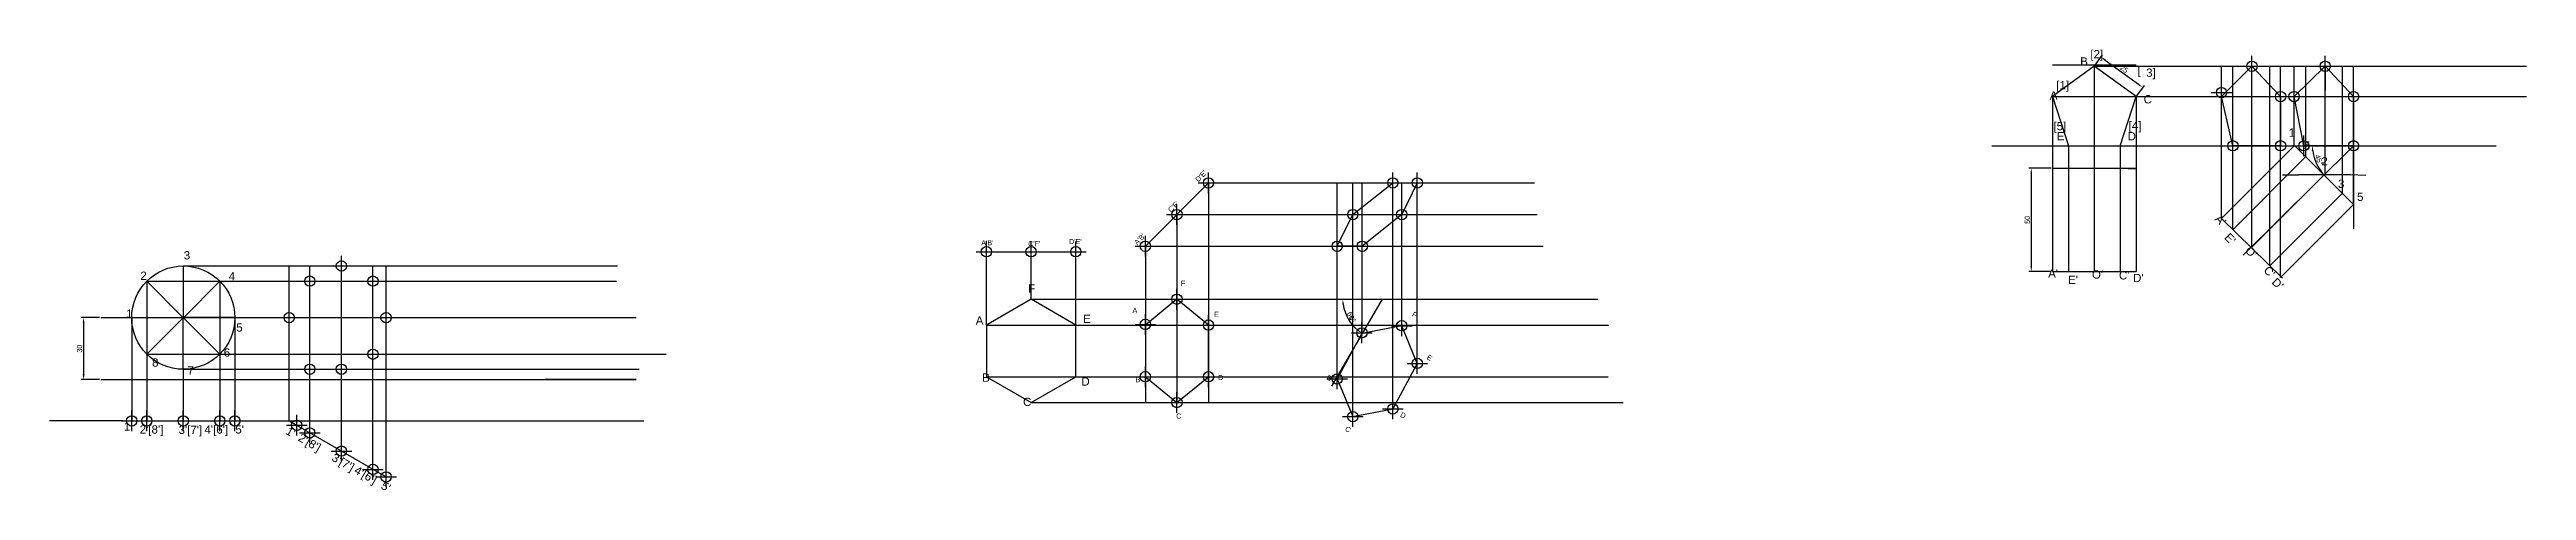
# Model space of a CAD drawing. Header units: millimetres. Extents: x 4845 to 6045, y 1197 to 1410.
import ezdxf

# ---------------------------------------------------------------- set-up
doc = ezdxf.new("R2010")
doc.units = ezdxf.units.MM
doc.header["$PDMODE"] = 34
doc.header["$PDSIZE"] = 5
doc.styles.get("Standard").update_dxf_attribs({"font": 'arial.ttf'})
doc.dimstyles.new('ISO-25', dxfattribs={"dimtxt": 2.5, "dimasz": 2.5, "dimexe": 1.25, "dimexo": 0.625, "dimtad": 1, "dimtxsty": 'Standard', "dimcen": 2.5, "dimadec": 0, "dimazin": 0, "dimtfac": 1, "dimtmove": 0, "dimatfit": 3, "dimfxl": 1, "dimarcsym": 0})

# ---------------------------------------------------------------- blocks, each defined once
blk = doc.blocks.new('*D2')
at = {"color": 0, "lineweight": -2, "transparency": 16777216}
for p, q in [((4869.1, 1280.3), (4860.2, 1280.3)), ((4861.4, 1277.8), (4861.4, 1252.8)), ((4869.1, 1250.3), (4860.2, 1250.3))]:
    blk.add_line(p, q, dxfattribs=at)
at = {"color": 0, "transparency": 16777216}
for points in [[(4861, 1277.8), (4861.9, 1277.8), (4861.4, 1280.3)], [(4861, 1252.8), (4861.9, 1252.8), (4861.4, 1250.3)]]:
    blk.add_solid(points, dxfattribs=at)
at = {"layer": 'Defpoints', "color": 0, "transparency": 16777216}
for p in [(4869.7, 1280.3), (4861.4, 1250.3), (4869.7, 1250.3)]:
    blk.add_point(p, dxfattribs=at)
at = {"color": 0, "transparency": 16777216, "insert": (4859.5, 1265.3), "char_height": 2.5, "attachment_point": 5, "rotation": 90}
blk.add_mtext('30', dxfattribs=at)
blk = doc.blocks.new('*U4')
blk.add_line((0, -12.5), (0, 12.5))
blk = doc.blocks.new('*U5')
at = {"color": 0, "linetype": 'ByBlock', "lineweight": -2, "transparency": 16777216}
for p, rotation in [((4900.9, 1289.1), 225.0000000000001), ((4909.7, 1292.8), 180), ((4918.6, 1289.1), 135), ((4897.2, 1280.3), 270), ((4900.9, 1271.4), 315.0000000000001), ((4918.6, 1271.4), 44.99999999999999), ((4922.2, 1280.3), 90)]:
    blk.add_blockref('*U4', p, dxfattribs=dict(at, rotation=rotation))
blk.add_blockref('*U4', (4909.7, 1267.8), dxfattribs=at)
blk = doc.blocks.new('*D6')
at = {"color": 0, "lineweight": -2, "transparency": 16777216}
blk.add_arc((5490.7, 1289.2), 19.1, 187.4863, 232.1084, dxfattribs=at)
at = {"color": 0, "transparency": 16777216}
for points in [[(5471.3, 1286.7), (5472.1, 1286.7), (5471.5, 1289.2)], [(5479.1, 1274.4), (5478.7, 1273.8), (5481, 1272.7)]]:
    blk.add_solid(points, dxfattribs=at)
at = {"layer": 'Defpoints', "color": 0, "transparency": 16777216}
for p in [(5320.5, 1289.2), (5490.7, 1289.2), (5595.1, 1289.2), (5472.7, 1282.7), (5466, 1247.2)]:
    blk.add_point(p, dxfattribs=at)
at = {"color": 0, "transparency": 16777216, "insert": (5475.7, 1280.6), "char_height": 2.5, "attachment_point": 5, "rotation": 299.7974}
blk.add_mtext('60°', dxfattribs=at)
blk = doc.blocks.new('*D7')
at = {"color": 0, "lineweight": -2, "transparency": 16777216}
for p, q in [((5836, 1402.4), (5839.6, 1407.4)), ((5840.9, 1404.9), (5857.1, 1393.2)), ((5856.2, 1387.7), (5859.9, 1392.7))]:
    blk.add_line(p, q, dxfattribs=at)
at = {"color": 0, "transparency": 16777216}
for points in [[(5841.2, 1405.3), (5840.7, 1404.6), (5838.9, 1406.4)], [(5857.3, 1393.5), (5856.8, 1392.9), (5859.1, 1391.7)]]:
    blk.add_solid(points, dxfattribs=at)
at = {"layer": 'Defpoints', "color": 0, "transparency": 16777216}
for p in [(5835.6, 1401.9), (5855.9, 1387.2), (5859.1, 1391.7)]:
    blk.add_point(p, dxfattribs=at)
at = {"color": 0, "transparency": 16777216, "insert": (5850.1, 1400.6), "char_height": 2.5, "attachment_point": 5, "rotation": 324}
blk.add_mtext('25', dxfattribs=at)
blk = doc.blocks.new('*D8')
at = {"color": 0, "lineweight": -2, "transparency": 16777216}
for p, q in [((5814.8, 1352.6), (5803.9, 1352.6)), ((5805.1, 1350.1), (5805.1, 1305.1)), ((5814.8, 1302.6), (5803.9, 1302.6))]:
    blk.add_line(p, q, dxfattribs=at)
at = {"color": 0, "transparency": 16777216}
for points in [[(5804.7, 1350.1), (5805.5, 1350.1), (5805.1, 1352.6)], [(5804.7, 1305.1), (5805.5, 1305.1), (5805.1, 1302.6)]]:
    blk.add_solid(points, dxfattribs=at)
at = {"layer": 'Defpoints', "color": 0, "transparency": 16777216}
for p in [(5815.4, 1352.6), (5805.1, 1302.6), (5815.4, 1302.6)]:
    blk.add_point(p, dxfattribs=at)
at = {"color": 0, "transparency": 16777216, "insert": (5803.2, 1327.6), "char_height": 2.5, "attachment_point": 5, "rotation": 90}
blk.add_mtext('50', dxfattribs=at)
blk = doc.blocks.new('*D9')
at = {"color": 0, "lineweight": -2, "transparency": 16777216}
blk.add_arc((5961.2, 1363.5), 19.9, 187.1865, 217.5597, dxfattribs=at)
at = {"color": 0, "transparency": 16777216}
for points in [[(5941, 1360.9), (5941.8, 1361), (5941.2, 1363.5)], [(5945.7, 1351.6), (5945.1, 1351), (5947, 1349.4)]]:
    blk.add_solid(points, dxfattribs=at)
at = {"layer": 'Defpoints', "color": 0, "transparency": 16777216}
for p in [(5786.1, 1363.5), (5941.9, 1358.3), (5961.2, 1363.5), (6030.4, 1363.5), (5907.8, 1310.5)]:
    blk.add_point(p, dxfattribs=at)
at = {"color": 0, "transparency": 16777216, "insert": (5944.5, 1356.6), "char_height": 2.5, "attachment_point": 5, "rotation": 292.3731}
blk.add_mtext('45°', dxfattribs=at)

msp = doc.modelspace()

# ---------------------------------------------------------------- linework, layer by layer
for p, q in [((5815.401, 1402.593), (5855.852, 1402.593)), ((5835.626, 1401.921), (5835.626, 1363.45)), ((5835.626, 1401.921), (6045.024, 1401.921)), ((5897.282, 1328.291), (5897.282, 1401.921)), ((5897.282, 1387.227), (5912.038, 1401.921)), ((5902.803, 1322.888), (5902.803, 1401.921)), ((5912.038, 1313.851), (5912.038, 1401.921)), ((5912.038, 1401.921), (5925.895, 1387.227)), ((5920.693, 1305.38), (5920.693, 1401.921)), ((5925.895, 1299.699), (5925.895, 1401.921)), ((5932.416, 1363.45), (5932.416, 1401.921)), ((5932.416, 1387.227), (5947.5, 1401.921)), ((5938.148, 1358.257), (5938.148, 1401.921)), ((5947.5, 1349.492), (5947.5, 1401.921)), ((5947.5, 1401.921), (5947.5, 1390.191)), ((5947.5, 1401.921), (5961.238, 1387.227)), ((5955.852, 1340.565), (5955.852, 1401.921)), ((5961.238, 1335.066), (5961.238, 1401.921)), ((5815.401, 1387.227), (5815.401, 1352.593)), ((5815.401, 1387.227), (6045.024, 1387.227)), ((5855.852, 1387.227), (5855.852, 1352.342)), ((5902.803, 1363.45), (5897.282, 1387.227)), ((5925.895, 1387.227), (5925.895, 1363.45)), ((5937.183, 1363.45), (5932.416, 1387.227)), ((5961.238, 1387.227), (5961.238, 1363.45)), ((5786.06, 1363.45), (6030.374, 1363.45)), ((5823.126, 1363.45), (5823.126, 1352.676)), ((5835.626, 1363.45), (5835.626, 1352.676)), ((5848.126, 1363.45), (5848.126, 1353.088)), ((5932.625, 1363.659), (5897.282, 1328.291)), ((5938.148, 1358.257), (5902.746, 1322.831)), ((5925.895, 1363.45), (5902.803, 1363.45)), ((5961.184, 1363.45), (5907.809, 1310.545)), ((5932.625, 1363.659), (5961.238, 1335.066)), ((5961.238, 1363.45), (5937.183, 1363.45)), ((5961.238, 1363.45), (5961.238, 1323.208)), ((5375.855, 1314.829), (5406.474, 1345.448)), ((5406.474, 1345.448), (5406.474, 1239.21)), ((5406.474, 1345.448), (5564.394, 1345.448)), ((5468.823, 1313.207), (5468.823, 1345.448)), ((5476.379, 1289.21), (5476.379, 1345.448)), ((5476.379, 1330.138), (5495.784, 1345.448)), ((5480.971, 1289.21), (5480.971, 1345.448)), ((5495.784, 1289.21), (5495.784, 1345.448)), ((5495.784, 1345.448), (5507.633, 1345.448)), ((5500.077, 1289.21), (5500.077, 1345.448)), ((5507.633, 1345.448), (5500.077, 1330.138)), ((5507.633, 1289.21), (5507.633, 1345.448)), ((5815.401, 1352.593), (5823.126, 1352.593)), ((5815.401, 1352.593), (5855.852, 1352.593)), ((5815.401, 1352.593), (5815.401, 1352.593)), ((5815.401, 1352.593), (5815.401, 1302.593)), ((5823.126, 1352.676), (5848.156, 1352.676)), ((5823.126, 1352.676), (5823.126, 1302.593)), ((5835.626, 1352.593), (5835.626, 1302.593)), ((5848.126, 1353.088), (5848.156, 1352.676)), ((5848.156, 1352.676), (5855.852, 1352.342)), ((5848.156, 1352.676), (5848.156, 1302.593)), ((5855.852, 1352.342), (5855.852, 1302.593)), ((5946.931, 1349.363), (5911.588, 1313.995)), ((5926.794, 1349.41), (5934.519, 1349.41)), ((5926.794, 1349.41), (5926.794, 1349.41)), ((5934.519, 1349.492), (5959.548, 1349.492)), ((5959.519, 1349.905), (5959.548, 1349.492)), ((5959.548, 1349.492), (5967.244, 1349.159)), ((5955.852, 1340.565), (5920.451, 1305.138)), ((5961.061, 1334.889), (5925.895, 1299.699)), ((5391.164, 1330.138), (5391.164, 1239.21)), ((5391.164, 1330.138), (5565.683, 1330.138)), ((5468.823, 1314.829), (5476.379, 1330.138)), ((5500.077, 1330.138), (5480.971, 1314.829)), ((5897.282, 1328.291), (5926.794, 1299.41)), ((5295.131, 1312.173), (5342.145, 1312.173)), ((5298.844, 1276.71), (5298.844, 1312.173)), ((5320.494, 1289.21), (5320.494, 1312.173)), ((5342.145, 1276.71), (5342.145, 1312.173)), ((5375.855, 1314.829), (5375.855, 1239.21)), ((5375.855, 1314.829), (5568.624, 1314.829)), ((5480.971, 1314.829), (5468.823, 1314.829)), ((5468.823, 1289.21), (5468.823, 1313.207)), ((4892.056, 1297.952), (4892.056, 1230.274)), ((4892.056, 1297.952), (4927.412, 1297.952)), ((4909.734, 1305.274), (4982.693, 1305.274)), ((4927.412, 1297.952), (4927.412, 1262.596)), ((4927.412, 1297.952), (5119.678, 1297.952)), ((4961.047, 1230.274), (4961.047, 1305.274)), ((4961.047, 1305.274), (4961.047, 1305.274)), ((4971.021, 1224.516), (4971.021, 1305.274)), ((4982.693, 1305.274), (5120.056, 1305.274)), ((4986.33, 1215.677), (4986.33, 1305.274)), ((5001.639, 1206.838), (5001.639, 1305.274)), ((5007.98, 1203.177), (5007.98, 1305.274)), ((5815.401, 1302.593), (5855.852, 1302.593)), ((5815.401, 1302.593), (5855.852, 1302.593)), ((5815.401, 1302.593), (5855.852, 1302.593)), ((5815.401, 1302.593), (5855.852, 1302.593)), ((5320.494, 1289.21), (5595.108, 1289.21)), ((5391.164, 1289.21), (5375.855, 1276.71)), ((5406.474, 1276.71), (5391.164, 1289.21)), ((5490.661, 1289.21), (5466.005, 1247.193)), ((5468.823, 1250.625), (5468.823, 1289.21)), ((5476.379, 1232.362), (5476.379, 1289.21)), ((5476.379, 1289.21), (5476.379, 1289.21)), ((5480.971, 1272.696), (5480.971, 1289.21)), ((5495.784, 1236.113), (5495.784, 1289.21)), ((5500.077, 1276.389), (5500.077, 1289.21)), ((5507.633, 1258.127), (5507.633, 1289.21)), ((4869.729, 1280.274), (5129.157, 1280.274)), ((4884.734, 1280.274), (4884.734, 1230.274)), ((4934.734, 1280.274), (4934.734, 1230.274)), ((5298.844, 1276.71), (5600.275, 1276.71)), ((5375.855, 1276.71), (5375.855, 1251.71)), ((5406.474, 1251.71), (5406.474, 1276.71)), ((5480.672, 1272.639), (5468.823, 1250.625)), ((5500.077, 1276.389), (5480.672, 1272.639)), ((5507.633, 1258.127), (5500.077, 1276.389)), ((4892.056, 1262.596), (4892.056, 1230.274)), ((4892.056, 1262.596), (4927.412, 1262.596)), ((4927.412, 1262.596), (4927.412, 1230.274)), ((4927.412, 1262.596), (5143.623, 1262.596)), ((4869.729, 1250.274), (5129.157, 1250.274)), ((4909.734, 1255.274), (4909.734, 1230.274)), ((4909.734, 1255.274), (5130.618, 1255.274)), ((5129.157, 1250.274), (5085.11, 1250.274)), ((5298.844, 1251.71), (5342.145, 1251.71)), ((5342.145, 1251.71), (5600.068, 1251.71)), ((5375.855, 1251.71), (5391.164, 1239.21)), ((5391.164, 1239.21), (5406.474, 1251.71)), ((5468.823, 1250.625), (5476.379, 1232.362)), ((5507.633, 1258.127), (5495.784, 1236.113)), ((5320.494, 1239.21), (5607.302, 1239.21)), ((5476.379, 1232.362), (5495.784, 1236.113)), ((4880.54, 1230.274), (4844.926, 1230.274)), ((4880.54, 1230.274), (4934.734, 1230.274)), ((4934.734, 1230.274), (5132.801, 1230.274)), ((4961.047, 1230.274), (5007.98, 1203.177))]:
    msp.add_line(p, q)
for points in [[(5823.126, 1363.45), (5848.126, 1363.45), (5855.852, 1387.227), (5835.626, 1401.921), (5815.401, 1387.227)], [(5298.844, 1276.71), (5298.844, 1251.71), (5320.494, 1239.21), (5342.145, 1251.71), (5342.145, 1276.71), (5320.494, 1289.21)]]:
    msp.add_lwpolyline(points, close=True)
msp.add_circle((4909.734, 1280.274), 25)
for p in [(5912.038, 1401.921), (5947.5, 1401.921), (5897.282, 1389.168), (5925.895, 1387.227), (5932.416, 1387.227), (5961.238, 1387.227), (5902.803, 1363.45), (5925.895, 1363.45), (5937.183, 1363.45), (5961.238, 1363.45), (5406.474, 1345.448), (5495.784, 1345.448), (5507.633, 1345.448), (5391.164, 1330.138), (5476.379, 1330.138), (5500.077, 1330.138), (4986.33, 1305.274), (5298.844, 1312.173), (5320.494, 1312.173), (5342.145, 1312.173), (5375.855, 1314.829), (5468.823, 1314.829), (5480.971, 1314.829), (4971.021, 1297.952), (5001.639, 1297.952), (4961.047, 1280.274), (5007.98, 1280.274), (5391.164, 1289.21), (5375.855, 1277.02), (5406.474, 1276.71), (5480.819, 1272.911), (5500.077, 1276.389), (4971.021, 1255.274), (4986.33, 1255.274), (5001.639, 1262.596), (5507.633, 1258.127), (5375.855, 1251.71), (5406.474, 1251.71), (5468.823, 1250.625), (5391.164, 1239.21), (5476.379, 1232.362), (5495.784, 1236.113), (4884.734, 1230.274), (4892.056, 1230.274), (4909.734, 1230.274), (4927.412, 1230.274), (4934.734, 1230.274), (4964.679, 1228.177), (4971.021, 1224.516), (4986.33, 1215.677), (5001.639, 1206.838), (5007.98, 1203.177)]:
    msp.add_point(p)

# ---------------------------------------------------------------- block references
msp.add_blockref('*U5', (0, 0))

# ---------------------------------------------------------------- texts
for s, height, p in [('B', 4, (5828.81, 1402.261)), ('[2]', 4, (5833.726, 1405.785)), ('[1]', 4, (5817.19, 1390.826)), ('[', 4, (5856.518, 1397.97)), ('3]', 4, (5860.763, 1396.854)), ('A', 4, (5814.067, 1385.847)), ('C', 4, (5859.56, 1383.953)), ('[5]', 4, (5815.85, 1370.954)), ('E', 4, (5817.437, 1366.065)), ('D', 4, (5851.767, 1366.065)), ('[4]', 4, (5852.272, 1371.178)), ('1', 4, (5929.809, 1367.829)), ('5', 4, (5937.183, 1361.577)), ('2', 4, (5945.674, 1353.986)), ('3', 4, (5953.718, 1343.046)), ('5', 4, (5962.933, 1336.763)), ('3', 4, (4909.939, 1308.452)), ("A'B'", 2.4744, (5296.369, 1315.267)), ("C'F'", 2.4744, (5319.075, 1314.854)), ("D'E'", 2.4744, (5338.891, 1315.886)), ('2', 4, (4888.926, 1298.559)), ('4', 4, (4931.76, 1298.357)), ('F', 4, (5319.075, 1292.373)), ('F', 2.474, (5393.063, 1295.624)), ("A'", 4, (5813.276, 1299.622)), ("E'", 4, (5822.923, 1296.623)), ("O'", 4, (5834.498, 1299.193)), ("C'", 4, (5847.574, 1298.765)), ("D'", 4, (5854.433, 1297.48)), ('1', 4, (4882.056, 1280.274)), ('A', 2.474, (5369.65, 1282.581)), ('5', 4, (4935.396, 1273.526)), ('A', 4, (5293.686, 1276.904)), ('E', 4, (5345.703, 1277.729)), ('E', 2.474, (5409.224, 1280.718)), ('A', 2.474, (5474.53, 1278.375)), ('8', 4, (4894.583, 1256.567)), ('6', 4, (4929.335, 1261.412)), ('7', 4, (4911.757, 1252.731)), ('B', 4, (5296.782, 1249.267)), ('D', 4, (5344.877, 1247.41)), ('B', 2.474, (5371.1, 1249.042)), ('D', 2.474, (5411.089, 1250.077)), ('C', 4, (5316.598, 1237.51)), ("1'", 4, (4880.936, 1225.607)), ("2'[8']", 4, (4888.623, 1224.192)), ("3'[7']", 4, (4907.437, 1223.99)), ("4'[6']", 4, (4919.98, 1224.192)), ("5'", 4, (4934.95, 1224.192)), ('C', 2.474, (5390.784, 1231.444))]:
    msp.add_text(s, height=height).set_placement(p)
for s, height, rotation, p in [("D'E'", 2.4744, 45, (5401.548, 1345.772)), ("C'F'", 2.4744, 45, (5388.265, 1331.031)), ("A'B'", 2.4744, 45, (5371.918, 1315.267)), ("A'", 4, 315.020346, (5893.679, 1327.691)), ("E'", 4, 315.020346, (5898.382, 1318.752)), ("O'", 4, 315.020346, (5908.387, 1312.388)), ("C'", 4, 315.020346, (5917.334, 1302.842)), ("D'", 4, 315.020346, (5921.277, 1297.084)), ('F', 2.474, 331.708402, (5504.789, 1281.137)), ('E', 2.474, 331.708402, (5511.955, 1260.352)), ('B', 2.474, 331.708402, (5463.372, 1250.529)), ("1'", 4, 330, (4958.956, 1224.225)), ('C', 2.474, 331.708402, (5472.364, 1225.704)), ('D', 2.474, 331.708402, (5499.075, 1232.487)), ("2'[8']", 4, 330, (4965.006, 1220.965)), ("3'[7']", 4, 330, (4981.199, 1211.383)), ("4'[6']", 4, 330, (4992.162, 1205.287)), ("5'", 4, 330, (5005.127, 1197.802))]:
    msp.add_text(s, height=height, rotation=rotation).set_placement(p)

# ---------------------------------------------------------------- dimensions: what is measured, and where the dimension line sits
for p1, p2, distance, picture, middle in [((5835.626, 1401.921), (5855.852, 1387.227), 5.554, '*D7', (5850.121, 1400.605)), ((5815.401, 1352.593), (5815.401, 1302.593), -10.27, '*D8', (5803.229, 1327.593))]:
    dim = msp.add_aligned_dim(p1=p1, p2=p2, distance=distance, dimstyle='ISO-25')
    dim.commit()
    dim.dimension.update_dxf_attribs({"geometry": picture, "text_midpoint": middle})
for base, line1, line2, picture, middle in [((5941.912, 1358.317), ((5786.06, 1363.45), (6030.374, 1363.45)), ((5961.184, 1363.45), (5907.809, 1310.545)), '*D9', (5944.494, 1356.58)), ((5472.654, 1282.704), ((5320.494, 1289.21), (5595.108, 1289.21)), ((5490.661, 1289.21), (5466.005, 1247.193)), '*D6', (5475.696, 1280.64))]:
    dim = msp.add_angular_dim_2l(base=base, line1=line1, line2=line2, dimstyle='ISO-25')
    dim.commit()
    dim.dimension.update_dxf_attribs({"geometry": picture, "text_midpoint": middle})
dim = msp.add_linear_dim(base=(4861.445, 1250.274), p1=(4869.729, 1280.274), p2=(4869.729, 1250.274), angle=90, dimstyle='ISO-25')
dim.commit()
dim.dimension.update_dxf_attribs({"geometry": '*D2', "text_midpoint": (4859.543, 1265.274)})

doc.saveas('drawing.dxf')
